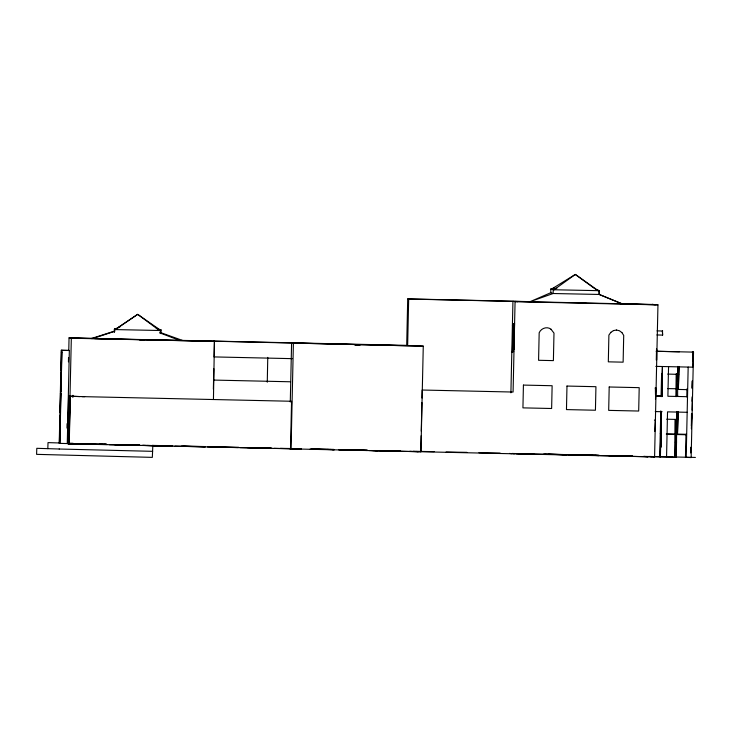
<?xml version="1.0" encoding="UTF-8"?>
<svg xmlns="http://www.w3.org/2000/svg" width="732" height="732" viewBox="0 0 732 732"><rect width="100%" height="100%" fill="white"/><g stroke="black" fill="none" stroke-linecap="round" stroke-linejoin="round"><path stroke-width="1.1" d="M114.302 332.392L114.494 328.942L116.992 329.007M114.439 331.77L114.494 328.942M160.345 333.335L160.409 330.507L161.067 329.885L158.798 329.839M160.445 333.28L160.509 330.452M160.985 333.655L161.067 329.885M599.435 294.548L621.926 303.771L599.243 294.456L553.136 293.514L530.178 301.63L550.766 292.727L550.848 288.957L554.261 289.03M550.848 288.957L553.218 289.744L553.136 293.514L550.766 292.727M599.142 293.45L599.206 290.622L597.449 289.909M599.206 290.622L599.124 294.392M59.237 443.29L61.296 350.235L68.698 350.399L69.339 350.518L67.271 443.555L73.74 443.748M59.402 443.299L59.997 415.721M60.097 411.915L60.491 393.66M60.564 391.098L60.948 373.119M61.021 370.282L61.433 351.927M59.557 443.327L60.152 415.749M60.253 411.942L60.637 393.688M60.719 391.126L61.095 373.146M61.57 351.955L61.47 370.365L60.866 370.255M59.713 443.354L60.308 415.785M60.408 411.97L60.793 393.715M60.866 391.153L61.25 373.174M61.332 370.337L61.717 351.982M61.296 350.235L61.936 350.353L59.868 443.391L67.271 443.555M66.969 428.092L67.07 423.682M68.442 361.873L68.534 357.555M68.771 350.408L69.046 337.873L94.117 338.44M67.536 443.592L68.588 396.076L69.22 396.131L68.168 443.656L73.767 443.839M67.966 435.677L67.792 443.601L70.638 443.894M68.222 424.368L68.726 401.74M68.158 435.705L67.984 443.629L73.612 443.748M68.259 431.185L68.909 401.767M68.982 398.373L69.037 396.103M68.543 443.711L69.403 396.314L68.351 443.683L73.841 443.848M68.726 443.738L69.778 396.222M69.046 337.873L71.333 338.211L68.909 443.766L73.099 443.867M69.101 443.793L70.153 396.277M69.247 443.812L70.299 396.296M72.852 397.403L72.898 395.298M213.369 389.214L213.826 368.718M214.101 356.191L214.43 341.387L212.948 341.158M213.442 399.471L214.43 341.387M267.272 382.195L267.766 357.372M290.284 402.042L291.592 342.997L423.27 346.145L420.927 451.745L409.801 451.278M619.995 303.615L657.958 304.851L654.582 456.914L291.052 448.862L293.395 343.262M531.679 301.666L407.715 298.903L406.699 345.367L181.152 340.371M407.642 345.513L408.666 299.049L407.715 298.903M420.808 451.726L421.156 435.732M421.257 431.157L421.897 402.6M421.998 398.025L422.172 390.028L513.086 392.041L515.072 301.685L512.931 301.364L510.909 392.828M513.031 351.964L511.86 351.936L512.382 352.037L512.967 325.612L512.446 325.539L513.617 325.557M512.592 351.195L513.178 324.798L512.592 351.195L513.763 351.223M655.497 394.85L655.378 388.088M656.284 360.025L656.531 349.027M654.783 431.368L655.323 420.095L654.417 420.077M655.506 399.187L656.028 388.024L655.122 387.997M656.604 348.871L656.668 359.915M660.795 410.899L659.724 456.768M661.06 396.643L661.618 373.961M662.606 335.11L662.423 330.992L662.606 335.11L656.915 334.945M660.401 456.878L661.399 411.723L660.145 456.832M661.746 396.113L662.405 366.512L661.801 396.122L655.652 395.985M661.17 447.17L661.142 419.079M666.559 457.015L667.538 411.86L687.174 412.299M668.563 366.659L667.886 396.259L687.522 396.698M677.631 396.415L677.622 373.732L676.377 373.704L676.048 396.726M675.288 442.091L674.959 457.18L675.288 419.409L675.288 442.091L676.533 442.119L676.203 457.207L652.999 456.677M677.347 379.716L677.722 366.43M676.816 412.217L676.203 457.207M677.457 381.271L677.622 373.732M687.43 389.644L678.354 389.442L678.948 366.458M678.033 412.244L677.475 434.103L678.225 411.521M685.976 434.268L685.463 457.344L691.154 457.564L693.524 352.119L692.28 352.083M686.799 396.927L686.955 388.893M686.168 457.454L688.172 367.089M690.633 452.934L690.706 447.243M691.502 413.717L691.383 425.786M692.115 387.594L692.252 381.125M692.829 366.092L693.14 352.083L692.847 361.114M692.106 410.167L692.399 396.799M47.827 448.652L48.019 442.613L59.457 442.97M152.832 445.294L152.338 457.372L36.6 454.352L36.792 448.313L59.265 449.009M677.393 381.518L677.878 366.842M676.258 434.076L676.999 411.494M678.354 389.442L679.095 366.869M692.097 388.619L692.362 380.713M691.53 419.317L691.713 413.672M692.124 401.255L692.271 396.744M691.374 428.76L691.859 414.083M117.23 328.558L115.189 329.574L137.68 314.339L160.006 329.876L159.375 330.471L157.389 329.373M610.836 332.365L608.896 335.091L608.319 361.837L623.124 362.166L623.71 335.421L621.916 332.612M610.817 332.365L613.453 330.608M594.604 288.564L575.325 274.436L551.727 288.994L554.005 289.744L575.325 274.436L598.236 290.65L596.443 289.909M115.189 329.574L137.68 314.339L159.375 330.471M554.005 289.744L556.896 288.216M120.387 326.573L115.528 328.979M553.941 289.076L551.727 288.994L554.792 287.63M114.311 331.44L93.028 338.477L91.299 338.532L115.061 330.946M613.434 330.599L616.436 330.041M355.642 345.193L357.829 344.635L359.979 345.284M354.819 345.074L357.829 344.635M582.828 303.46L585.902 303.176M140.279 340.051L142.52 339.73L139.785 339.968M127.652 445.047L117.834 444.809L139.812 445.367M341.926 449.896L339.959 449.823M94.693 338.605L182.369 340.38L161.113 332.786M553.218 289.744L599.316 290.686M114.357 329.565L160.409 330.507M371.664 450.546L378.041 450.674L372.881 450.555M598.675 455.551L594.732 455.441L598.868 455.533M408.666 299.049L653.2 304.475M515.09 301.685L657.958 304.851M657.007 330.873L662.698 331.029M72.688 338.047L211.832 341.322M71.333 338.211L214.723 341.396M656.604 351.278L679.442 351.781M656.156 351.287L693.524 352.119M61.936 350.353L69.339 350.518M655.826 366.375L692.811 367.171M213.954 356.914L292.251 358.653M667.666 374.089L678.683 374.363M667.538 388.601L677.173 388.756M213.442 380.073L290.631 381.784M655.616 395.93L662.469 396.076M678.555 396.433L676.377 396.387L676.377 373.704M70.043 396.287L73.218 396.341M82.066 396.616L291.565 401.264L290.512 448.78L76.485 443.976M655.268 411.567L662.121 411.723M660.648 417.615L661.17 417.624M676.588 418.988L677.814 419.015M666.687 419.198L676.533 419.436L676.533 442.119M660.291 433.701L660.959 433.737M666.367 433.829L686.561 434.305M666.358 434.286L686.479 434.753M88.728 444.077L106.973 444.461L76.604 443.995M118.374 444.699L127.496 444.891M152.585 445.413L171.965 445.825L163.785 445.669M128.091 444.983L139.254 445.184M147.352 445.431L172.221 445.962M181.271 446.154L205.024 446.657M109.397 444.69L139.867 445.212M141.944 445.413L172.825 445.944L143.316 445.413M182.954 446.163L205.536 446.557M215.08 446.886L238.659 447.298M247.352 447.609L271.636 448.03M280.374 448.341L301.108 448.679M314.202 449.091L333.774 449.402M347.416 449.823L367.299 450.143M400.029 450.866L379.688 450.537L380.164 450.61M413.232 451.287L434.241 451.644M446.099 452.01L466.979 452.358M478.957 452.742L500.13 453.099M533.756 453.959L512.135 453.474L514.294 453.794M544.635 454.215L566.751 454.691M577.649 454.929L599.316 455.423L580.046 454.938M610.598 455.661L632.357 456.027M643.748 456.411L673.294 456.96M675.544 457.006L695.4 457.436M126.975 445.074L139.236 445.34M142.575 445.413L152.613 445.642M207.43 446.877L238.065 447.554M240.133 447.609L270.813 448.286M274.161 448.359L301.493 448.872M311.301 449.091L334.231 449.594M342.64 449.805L367.308 450.326M374.94 450.537L400.203 451.058M562.606 454.508L566.321 454.737M575.215 454.929L589.681 455.249M598.62 455.469L516.152 453.584L533.097 453.977M608.777 455.679L632.485 456.173M643.767 456.411L648.067 456.768L576.304 454.947M77.253 396.506L84.647 396.671M79.834 396.561L68.588 396.076M77.125 396.497L72.898 396.351M533.601 453.849L526.802 453.694L527.644 453.822M548.323 454.197L566.449 454.618L543.272 454.215M611.76 455.679L618.558 455.835L617.716 455.707M573.778 454.929L582.526 455.24M582.617 454.947L588.189 455.075M301.008 448.872L291.876 448.661L293.623 448.917M310.148 449.082L334.131 449.631M342.128 449.823L362.66 450.253M568.608 454.965L581.437 455.258M79.34 444.095L81.014 444.141M106.726 444.507L71.397 443.912M114.622 444.69L139.437 445.257M174.902 446.145L205.353 446.849M332.108 449.658L334.295 449.713M338.651 449.814L354.425 450.253M366.906 450.491L354.691 450.116M369.193 450.546L418.301 451.681L416.554 451.424M104.356 444.379L106.533 444.425M77.354 444.05L73.978 443.967M69.705 443.226L73.118 443.308M99.314 443.958L106.14 444.132M128.914 444.699L139.162 444.955M73.218 443.949L71.818 443.867M59.155 449.018L152.64 451.333M213.186 341.194L423.27 346.145M616.417 330.031L619.391 330.736L621.926 332.612M652.267 304.329L655.332 304.787M515.529 301.419L517.661 301.74M410.332 298.967L411.247 299.104M514.541 323.26L513.956 349.658M418.896 345.824L420.644 346.09M382.031 344.946L382.507 345.019M379.432 344.882L379.908 344.955M332.676 343.848L333.152 343.921M330.077 343.793L330.553 343.866M294.218 343.061L295.966 343.317M71.992 337.946L74.17 338.276M651.48 456.448L654.582 456.914M649.806 456.411L650.711 456.548M649.806 456.53L651.956 456.85M509.563 453.419L511.695 453.739M330.306 449.439L330.809 449.521M327.735 449.384L328.211 449.457M289.25 448.597L291.052 448.862M61.278 352L61.872 352.01M60.811 373.091L61.406 373.201M60.353 393.633L60.948 393.743M142.017 339.657L144.259 340.069M60.408 391.071L61.003 391.181M59.951 411.887L60.546 411.997M59.859 415.694L60.454 415.813M512.446 325.539L512.967 325.639M511.86 351.936L512.382 352.037M662.286 373.979L662.369 380.695M661.957 388.82L662.039 396.653M357.033 344.516L359.192 345.165M159.713 332.831L179.615 340.407M156.108 327.881L160.006 329.876M595.235 289.067L598.236 290.65M551.013 329.226C547.051 326.088 541.003 328.302 539.173 332.776L538.578 360.29L553.392 360.62L553.987 333.106L550.995 329.226M660.95 434.186L660.95 446.666M513.663 323.544L513.379 349.988L513.663 323.544M523.426 385.087L522.932 407.87L551.635 408.502L552.129 385.727L523.426 385.087M566.98 386.057L566.467 409.591L595.427 410.231L595.939 386.697L566.98 386.057M609.198 386.99L608.685 410.377L638.688 411.036L639.201 387.658L609.198 386.99M163.767 445.834L153.436 445.587L163.767 445.834"/></g></svg>
